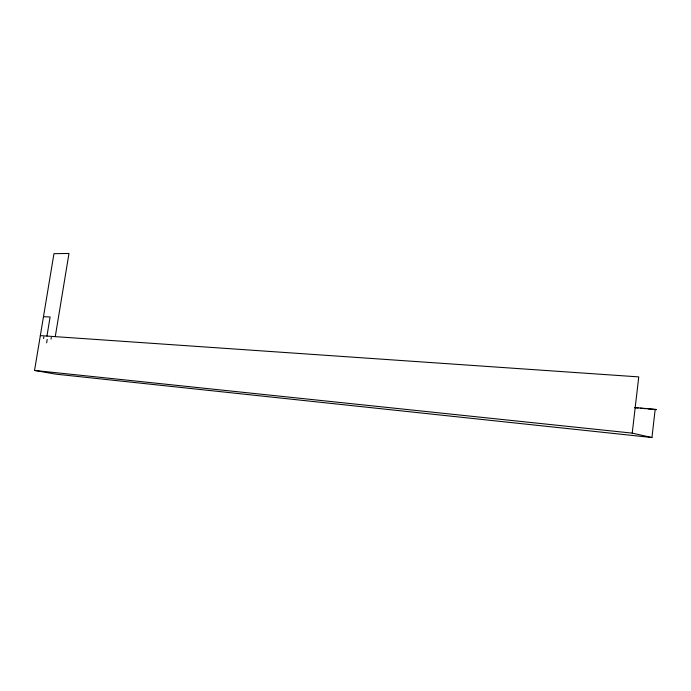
<?xml version="1.0" encoding="UTF-8"?>
<svg xmlns="http://www.w3.org/2000/svg" width="691" height="691" viewBox="0 0 691 691"><rect width="100%" height="100%" fill="white"/><g stroke="black" fill="none" stroke-linecap="round" stroke-linejoin="round"><path stroke-width="1.04" d="M55.263 336.647L68.979 253.467L53.95 253.675L34.55 370.445L55.781 374.142L651.95 437.533L655.18 409.34L634.753 407.526M651.95 437.533L632.222 433.127L638.752 376.897L40.337 335.619M43.576 338.59L43.861 336.888M46.953 336.076L50.106 317.005L43.481 316.677M46.634 342.866L47.195 339.445M51.039 339.126L51.324 337.415M634.96 407.759L638.182 408.044M640.332 408.243L645.705 408.718M647.856 408.908L656.45 409.668L655.18 409.34M34.55 370.445L632.222 433.127"/></g></svg>
